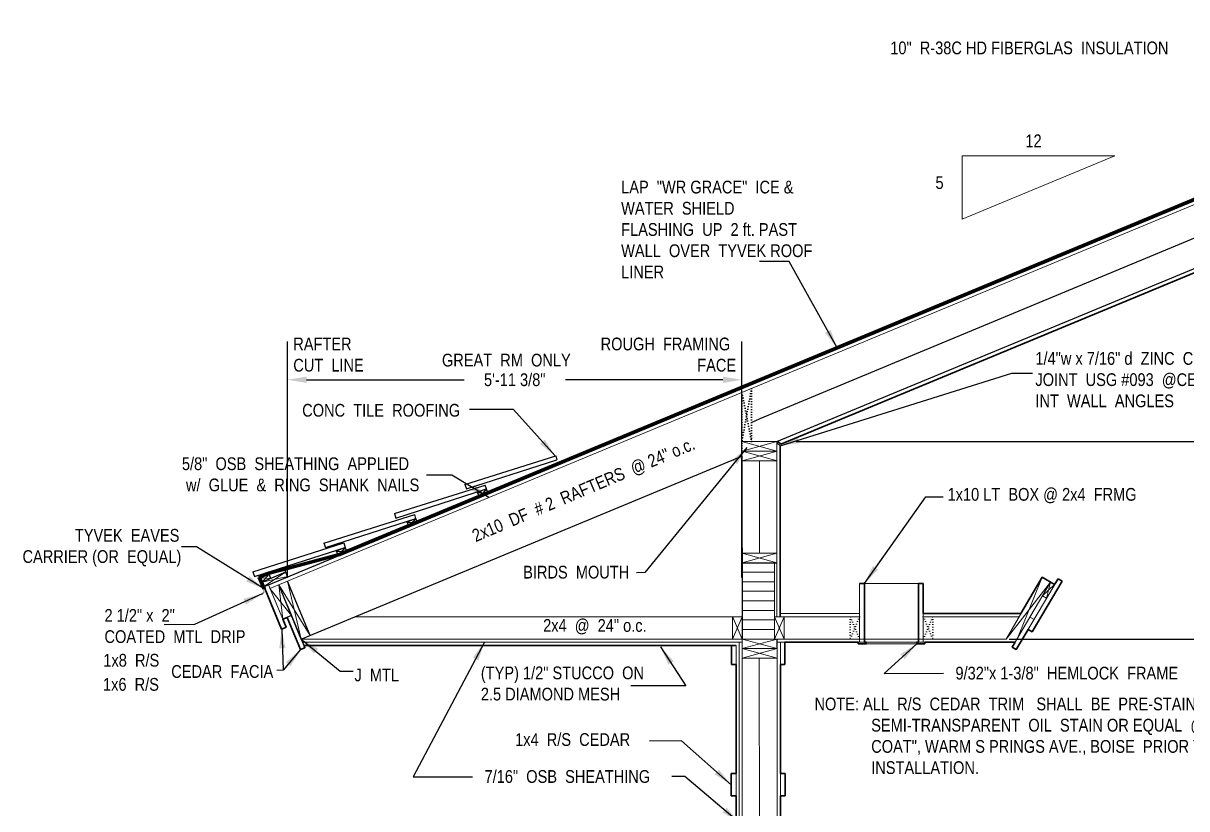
# Model space of a CAD drawing. Extents: x 1662 to 3024, y -14186 to -10515.
# Drawn here: x 1935.7 to 2118.5, y -13957.7 to -13834.3 of the extents above; entities that cross this region are included whole.
import ezdxf

# ---------------------------------------------------------------- set-up
doc = ezdxf.new("R2010")
doc.units = 0
doc.header["$LTSCALE"] = 50
doc.header["$MEASUREMENT"] = 0
doc.linetypes.add('DOT2', pattern=[0.125, 0, -0.125])
for name, color, linetype in [('CONCRETE', 7, 'CONTINUOUS'), ('DECK_FRAMING', 4, 'CONTINUOUS'), ('DRYWALL', 7, 'CONTINUOUS'), ('FINFRAMING', 4, 'CONTINUOUS'), ('FLOOR_FRAMING', 3, 'CONTINUOUS'), ('INSULATION', 30, 'CONTINUOUS'), ('INT TRIM', 43, 'CONTINUOUS'), ('LOWER_TRUSS_DESIGN', 7, 'CONTINUOUS'), ('METAL_ROOFING', 7, 'CONTINUOUS'), ('PAINTER DIM', 3, 'CONTINUOUS'), ('ROOF_FRAMING', 7, 'CONTINUOUS'), ('ROOFING', 7, 'CONTINUOUS'), ('TEXT', 250, 'CONTINUOUS'), ('WALL_FRAMING', 2, 'CONTINUOUS')]:
    doc.layers.add(name, color=color, linetype=linetype)
doc.styles.add('ARCHENT', font='technical.ttf', dxfattribs={"height": 2})
doc.linetypes.add('BATTING', pattern='A,0.0001,-0.1,[134,ltypeshp.shx,S=0.1,R=0,X=-0.1,Y=0],-0.2,[134,ltypeshp.shx,S=0.1,R=180,X=0.1,Y=0],-0.1', length=0.4001)
doc.dimstyles.new('ARCHENTLTD', dxfattribs={"dimtxt": 2, "dimasz": 3, "dimexe": 6, "dimexo": 3, "dimgap": 2, "dimtad": 0, "dimdec": 3, "dimzin": 1, "dimdsep": 46, "dimlunit": 4, "dimtxsty": 'ARCHENT', "dimcen": 2, "dimadec": 0, "dimazin": 0, "dimtfac": 1, "dimtdec": 3, "dimtofl": 0, "dimtmove": 0, "dimatfit": 3, "dimfxl": 1, "dimfrac": 2, "dimtolj": 1, "dimtzin": 0, "dimarcsym": 0})

# ---------------------------------------------------------------- blocks, each defined once
blk = doc.blocks.new('*D169')
at = {"layer": 'PAINTER DIM', "color": 0, "lineweight": -2, "ltscale": 0.25}
for p, q in [((2090.65, -13931.04), (2144.28, -13931.04)), ((2138.28, -13934.04), (2138.28, -13966.35)), ((2138.28, -14013.07), (2138.28, -13980.77)), ((2092.09, -14016.07), (2144.28, -14016.07))]:
    blk.add_line(p, q, dxfattribs=at)
at = {"layer": 'PAINTER DIM', "color": 0, "lineweight": 9, "ltscale": 0.25}
for points in [[(2137.78, -13934.04), (2138.78, -13934.04), (2138.28, -13931.04)], [(2137.78, -14013.07), (2138.78, -14013.07), (2138.28, -14016.07)]]:
    blk.add_solid(points, dxfattribs=at)
at = {"layer": 'PAINTER DIM', "color": 0, "lineweight": 9, "ltscale": 0.25, "insert": (2138.28, -13973.56), "char_height": 2, "attachment_point": 5, "rotation": 90, "style": 'ARCHENT'}
blk.add_mtext('\\A1;7\'-2 1/2"', dxfattribs=at)
blk = doc.blocks.new('*D178')
at = {"layer": 'CONCRETE', "color": 0, "lineweight": -2, "ltscale": 0.25}
for p, q in [((1977.25, -13921.43), (1977.25, -13884.3)), ((2048.65, -13921.37), (2048.65, -13884.3)), ((1980.25, -13890.3), (2005, -13890.3)), ((2045.65, -13890.3), (2020.91, -13890.3))]:
    blk.add_line(p, q, dxfattribs=at)
at = {"layer": 'CONCRETE', "color": 0, "lineweight": 9, "ltscale": 0.25}
for points in [[(1980.25, -13889.8), (1980.25, -13890.8), (1977.25, -13890.3)], [(2045.65, -13889.8), (2045.65, -13890.8), (2048.65, -13890.3)]]:
    blk.add_solid(points, dxfattribs=at)
at = {"layer": 'CONCRETE', "color": 0, "lineweight": 9, "ltscale": 0.25, "insert": (2012.95, -13890.3), "char_height": 2, "attachment_point": 5, "style": 'ARCHENT'}
blk.add_mtext('\\A1;5\'-11 3/8"', dxfattribs=at)
blk = doc.blocks.new('*D183')
at = {"layer": 'PAINTER DIM', "color": 0, "lineweight": -2, "ltscale": 0.25}
for p, q in [((2057.15, -13900.01), (2165.22, -13900.01)), ((2159.22, -13903.01), (2159.22, -13950.67)), ((2159.22, -14013.04), (2159.22, -13965.39)), ((2057.18, -14016.04), (2165.22, -14016.04))]:
    blk.add_line(p, q, dxfattribs=at)
at = {"layer": 'PAINTER DIM', "color": 0, "lineweight": 9, "ltscale": 0.25}
for points in [[(2158.72, -13903.01), (2159.72, -13903.01), (2159.22, -13900.01)], [(2158.72, -14013.04), (2159.72, -14013.04), (2159.22, -14016.04)]]:
    blk.add_solid(points, dxfattribs=at)
at = {"layer": 'PAINTER DIM', "color": 0, "lineweight": 9, "ltscale": 0.25, "insert": (2159.22, -13958.03), "char_height": 2, "attachment_point": 5, "rotation": 90, "style": 'ARCHENT'}
blk.add_mtext('\\A1;9\'-9 1/2"', dxfattribs=at)

msp = doc.modelspace()

# ---------------------------------------------------------------- linework, layer by layer
at = {"layer": 'CONCRETE', "color": 7, "linetype": 'Continuous', "lineweight": 30, "ltscale": 0.125}
for p, q in [((2054.7819, -13900.4263), (2186.4055, -13845.7736)), ((2054.154, -13900.2279), (2054.3403, -13900.0529)), ((2054.654, -13900.6594), (2054.154, -13900.2279)), ((2054.3403, -13900.0529), (2054.7819, -13900.4263)), ((2054.5644, -13900.3286), (2054.5644, -13900.3286)), ((2054.647, -13927.5443), (2054.647, -13900.6534)), ((2067.897, -13922.2947), (2067.147, -13922.2947)), ((2067.897, -13931.5443), (2067.897, -13922.2947)), ((2077.147, -13922.2947), (2076.397, -13922.2947)), ((2076.397, -13922.2947), (2076.397, -13931.5443)), ((2077.147, -13927.0447), (2077.147, -13922.2947)), ((2095.8283, -13921.3349), (2092.4867, -13927.0447)), ((2094.2766, -13929.915), (2098.9663, -13921.9422)), ((2097.7803, -13922.4792), (2095.8283, -13921.3349)), ((2098.3198, -13921.562), (2097.7803, -13922.4792)), ((2098.9663, -13921.9422), (2098.3198, -13921.562)), ((1976.3264, -13929.4822), (1973.6743, -13923.0744)), ((1977.1869, -13927.636), (1976.4911, -13927.9249)), ((1976.4911, -13927.9249), (1977.022, -13929.1916)), ((1979.3079, -13932.7124), (1977.1869, -13927.636)), ((2092.4867, -13927.0447), (2077.147, -13927.0447)), ((1977.022, -13929.1916), (1976.3301, -13929.4807)), ((2091.7617, -13932.7113), (2093.6301, -13929.5348)), ((2093.6301, -13929.5348), (2094.2766, -13929.915)), ((2047.723, -13932.0443), (1979.8299, -13932.0443)), ((1979.8591, -13932.1146), (1979.9893, -13932.4277)), ((2047.0141, -13935.0441), (2047.0132, -13932.0443)), ((2055.4107, -13935.0439), (2055.4098, -13931.5441)), ((2055.4098, -13931.5441), (2066.8969, -13931.5443)), ((2066.8969, -13931.5443), (2066.8969, -13931.7874)), ((2066.8969, -13931.7874), (2068.1469, -13931.7874)), ((2068.1469, -13931.5443), (2067.897, -13931.5443)), ((2068.1469, -13931.7874), (2068.1469, -13931.5443)), ((2076.397, -13931.5443), (2076.1471, -13931.5374)), ((2076.1471, -13931.5374), (2076.1471, -13931.7874)), ((2076.1471, -13931.7874), (2077.3971, -13931.7874)), ((2077.3971, -13931.7874), (2077.3971, -13931.5443)), ((2077.3971, -13931.5443), (2091.5913, -13931.5443)), ((2091.5913, -13931.5443), (2091.1269, -13932.3379)), ((1979.9893, -13932.4277), (1979.3079, -13932.7124)), ((2091.1269, -13932.3379), (2091.7617, -13932.7113)), ((2047.0141, -13935.0441), (2047.723, -13935.0439)), ((2047.7238, -13935.0439), (2047.723, -13952.1857)), ((2054.7019, -13935.0441), (2055.4107, -13935.0439)), ((2047.723, -13955.6857), (2047.723, -14016.1363))]:
    msp.add_line(p, q, dxfattribs=at)
at = {"layer": 'CONCRETE', "color": 3, "lineweight": 9, "ltscale": 0.25}
for p, q in [((2083.2281, -13855.0803), (2083.2281, -13865.0803)), ((2083.2281, -13855.0803), (2107.2281, -13855.0803)), ((2107.2281, -13855.0803), (2083.2281, -13865.0803))]:
    msp.add_line(p, q, dxfattribs=at)
at = {"layer": 'CONCRETE', "color": 7, "linetype": 'Continuous', "lineweight": 20, "ltscale": 0.125}
msp.add_line((2047.723, -13952.1857), (2047.723, -13955.6857), dxfattribs=at)
at = {"layer": 'DECK_FRAMING', "color": 7, "linetype": 'Continuous', "lineweight": 20, "ltscale": 0.5}
for p, q in [((2067.147, -13922.2947), (2067.147, -13931.5443)), ((2067.897, -13922.2947), (2067.897, -13931.5443)), ((2076.397, -13922.2947), (2076.397, -13931.5443)), ((2077.147, -13922.2947), (2077.147, -13931.5443)), ((2095.8283, -13921.3349), (2097.1229, -13922.0925)), ((2097.1229, -13922.0925), (2097.7803, -13922.4792)), ((2098.3198, -13921.562), (2098.9663, -13921.9422)), ((2095.8553, -13924.2474), (2096.5128, -13924.6341)), ((2094.5433, -13927.9824), (2093.8972, -13927.6043)), ((2093.6301, -13929.5348), (2094.2766, -13929.915)), ((2066.8969, -13931.7874), (2066.8969, -13931.5443)), ((2068.1469, -13931.7874), (2066.8969, -13931.7874)), ((2068.1469, -13931.5443), (2067.897, -13931.5443)), ((2068.1469, -13931.5374), (2068.1469, -13931.7874)), ((2076.1471, -13931.5374), (2076.1471, -13931.7874)), ((2076.397, -13931.5443), (2076.1471, -13931.5443)), ((2076.1471, -13931.7874), (2077.3971, -13931.7874)), ((2077.3971, -13931.7874), (2077.3971, -13931.5443))]:
    msp.add_line(p, q, dxfattribs=at)
at = {"layer": 'DECK_FRAMING', "color": 7, "linetype": 'Continuous', "lineweight": 20, "ltscale": 0.125}
for p, q in [((2090.1459, -13931.0443), (2095.8283, -13921.3349)), ((2094.055, -13927.3346), (2097.1229, -13922.0925)), ((2091.1269, -13932.3379), (2094.055, -13927.3346))]:
    msp.add_line(p, q, dxfattribs=at)
at = {"layer": 'DECK_FRAMING', "color": 7, "linetype": 'Continuous', "lineweight": 9, "ltscale": 0.125}
for p, q in [((2097.1229, -13922.0925), (2090.1459, -13931.0443)), ((2091.8839, -13931.0443), (2095.8283, -13921.3349))]:
    msp.add_line(p, q, dxfattribs=at)
at = {"layer": 'DECK_FRAMING', "color": 7, "linetype": 'Continuous', "lineweight": 20, "ltscale": 0.25}
for p, q in [((2098.3198, -13921.562), (2091.7617, -13932.7113)), ((2098.9663, -13921.9422), (2094.2766, -13929.915)), ((2090.1459, -13931.0443), (2054.1459, -13931.0443)), ((2067.147, -13931.5443), (2054.1605, -13931.5443)), ((2081.7521, -13931.5443), (2077.147, -13931.5443)), ((2091.7617, -13932.7113), (2091.1268, -13932.3378))]:
    msp.add_line(p, q, dxfattribs=at)
at = {"layer": 'DECK_FRAMING', "color": 7, "linetype": 'Continuous', "lineweight": 9, "ltscale": 1.5}
for p, q in [((2053.7864, -13931.0443), (2055.2858, -13927.5443)), ((2053.7864, -13927.5443), (2055.2858, -13931.0443))]:
    msp.add_line(p, q, dxfattribs=at)
at = {"layer": 'DECK_FRAMING', "color": 7, "linetype": 'Continuous', "lineweight": 20}
for p, q in [((2067.147, -13927.5443), (2053.7864, -13927.5443)), ((2092.1942, -13927.5443), (2077.147, -13927.5443))]:
    msp.add_line(p, q, dxfattribs=at)
at = {"layer": 'DECK_FRAMING', "color": 7, "linetype": 'Continuous', "lineweight": 20, "ltscale": 1.5}
for p, q in [((2054.647, -13927.0447), (2067.147, -13927.0447)), ((2055.2858, -13927.5443), (2055.2858, -13931.0443)), ((2077.147, -13927.0447), (2082.6475, -13927.0447))]:
    msp.add_line(p, q, dxfattribs=at)
at = {"layer": 'DECK_FRAMING', "color": 7, "linetype": 'DOT2', "lineweight": 9, "ltscale": 0.05}
for p, q in [((2067.147, -13927.5443), (2065.6476, -13931.0443)), ((2067.147, -13931.0443), (2065.6476, -13927.5443)), ((2077.147, -13931.0443), (2078.6464, -13927.5443)), ((2077.147, -13927.5443), (2078.6464, -13931.0443))]:
    msp.add_line(p, q, dxfattribs=at)
at = {"layer": 'DECK_FRAMING', "color": 7, "linetype": 'DOT2', "lineweight": 15, "ltscale": 0.05}
for p, q in [((2065.6476, -13927.5443), (2065.6476, -13931.0443)), ((2078.6464, -13927.5443), (2078.6464, -13931.0443))]:
    msp.add_line(p, q, dxfattribs=at)
at = {"layer": 'DECK_FRAMING', "color": 7, "linetype": 'Continuous', "lineweight": 9, "ltscale": 0.5}
for p, q in [((2067.147, -13931.5443), (2067.897, -13931.5443)), ((2077.147, -13931.5443), (2076.397, -13931.5443))]:
    msp.add_line(p, q, dxfattribs=at)
at = {"layer": 'DRYWALL', "color": 7, "linetype": 'Continuous', "lineweight": 20, "ltscale": 0.5}
msp.add_line((2054.154, -13900.2279), (2054.654, -13900.6594), dxfattribs=at)
at = {"layer": 'DRYWALL', "color": 7, "linetype": 'Continuous', "lineweight": 20, "ltscale": 1.5}
msp.add_line((2054.647, -13927.0447), (2054.647, -13903.85), dxfattribs=at)
at = {"layer": 'FINFRAMING', "color": 7, "linetype": 'Continuous', "lineweight": 9, "ltscale": 0.5}
for p, q in [((2067.147, -13927.0447), (2067.147, -13931.5443)), ((2077.147, -13927.0447), (2077.147, -13931.5443))]:
    msp.add_line(p, q, dxfattribs=at)
at = {"layer": 'FINFRAMING', "color": 7, "linetype": 'Continuous', "lineweight": 30, "ltscale": 0.125}
for p, q in [((2054.7102, -13952.1857), (2054.7019, -13935.0441)), ((2054.6808, -14016.0684), (2054.7102, -13955.6857))]:
    msp.add_line(p, q, dxfattribs=at)
at = {"layer": 'FINFRAMING', "color": 7, "linetype": 'Continuous', "lineweight": 30, "ltscale": 0.25}
for p, q in [((2046.973, -13952.1857), (2046.973, -13955.6857)), ((2046.973, -13952.1857), (2047.723, -13952.1857)), ((2054.7102, -13952.1857), (2055.4602, -13952.1857)), ((2055.4602, -13952.1857), (2055.4602, -13955.6857)), ((2046.973, -13955.6857), (2047.723, -13955.6857)), ((2055.4602, -13955.6857), (2054.7102, -13955.6857))]:
    msp.add_line(p, q, dxfattribs=at)
at = {"layer": 'FLOOR_FRAMING', "color": 7, "linetype": 'Continuous'}
msp.add_line((2048.6614, -13919.0443), (2054.147, -13919.0443), dxfattribs=at)
at = {"layer": 'FLOOR_FRAMING', "color": 7, "linetype": 'Continuous', "lineweight": 9}
for p, q in [((2048.6614, -13920.5443), (2053.7864, -13920.5443)), ((2048.6614, -13922.0443), (2053.7864, -13922.0443)), ((2048.6614, -13923.5443), (2053.7864, -13923.5443)), ((2048.6614, -13925.0443), (2053.7864, -13925.0443)), ((2048.6614, -13926.5443), (2053.7864, -13926.5443)), ((2048.6614, -13928.0443), (2053.7864, -13928.0443)), ((2048.6614, -13929.5443), (2053.7864, -13929.5443))]:
    msp.add_line(p, q, dxfattribs=at)
at = {"layer": 'FLOOR_FRAMING', "color": 7, "linetype": 'Continuous', "lineweight": 20, "ltscale": 1.5}
for p, q in [((2048.6605, -13931.0443), (2048.6605, -13932.5443)), ((2048.6605, -13932.5443), (2048.6605, -13934.0443)), ((2048.6605, -13932.5443), (2054.1605, -13932.5443)), ((2054.1605, -13934.0465), (2054.1605, -13932.5443)), ((2048.6605, -13934.0443), (2054.1605, -13934.0443)), ((2048.6605, -13934.0443), (2048.6605, -14016.0443))]:
    msp.add_line(p, q, dxfattribs=at)
at = {"layer": 'FLOOR_FRAMING', "color": 7, "linetype": 'Continuous', "lineweight": 9, "ltscale": 1.5}
for p, q in [((2054.1605, -13931.0443), (2048.6605, -13932.5443)), ((2048.6605, -13931.0443), (2054.1605, -13932.5443)), ((2048.6605, -13932.5443), (2054.1605, -13934.0443)), ((2054.1605, -13932.5443), (2048.6605, -13934.0443))]:
    msp.add_line(p, q, dxfattribs=at)
at = {"layer": 'FLOOR_FRAMING', "color": 7, "linetype": 'Continuous', "ltscale": 1.5}
msp.add_line((2054.1605, -13932.5443), (2054.1605, -13931.0443), dxfattribs=at)
at = {"layer": 'INSULATION', "linetype": 'BATTING', "ltscale": 0.225}
msp.add_line((2184.3369, -13841.1344), (2051.4878, -13896.4373), dxfattribs=at)
at = {"layer": 'INSULATION', "linetype": 'BATTING', "lineweight": 9, "ltscale": 0.125}
for p, q in [((2051.4134, -13917.5443), (2051.4271, -13903.0119)), ((2051.3804, -13934.0443), (2051.4099, -14013.0925))]:
    msp.add_line(p, q, dxfattribs=at)
at = {"layer": 'INT TRIM', "linetype": 'Continuous', "lineweight": 20, "ltscale": 0.5}
for p, q in [((2067.897, -13922.2947), (2067.147, -13922.2947)), ((2076.397, -13922.2947), (2077.147, -13922.2947)), ((2077.147, -13931.5443), (2076.397, -13931.5443))]:
    msp.add_line(p, q, dxfattribs=at)
at = {"layer": 'INT TRIM', "color": 8, "linetype": 'Continuous', "lineweight": 9, "ltscale": 0.5}
for p, q in [((2076.397, -13922.2947), (2067.897, -13922.2947)), ((2076.1471, -13931.5374), (2068.1469, -13931.5374)), ((2076.1471, -13931.7874), (2068.1469, -13931.7874))]:
    msp.add_line(p, q, dxfattribs=at)
at = {"layer": 'LOWER_TRUSS_DESIGN', "linetype": 'Continuous', "lineweight": 9, "ltscale": 0.5}
for p, q in [((1976.3264, -13929.4822), (1973.5448, -13922.7871)), ((1977.0184, -13929.1931), (1974.2374, -13922.4993))]:
    msp.add_line(p, q, dxfattribs=at)
at = {"layer": 'LOWER_TRUSS_DESIGN', "linetype": 'Continuous', "ltscale": 0.25}
for p, q in [((1973.5455, -13922.7884), (1974.2374, -13922.4993)), ((1977.2054, -13925.7335), (1979.9893, -13932.4277)), ((1977.1869, -13927.636), (1979.3079, -13932.7124)), ((1976.3301, -13929.4807), (1977.022, -13929.1916)), ((1979.3079, -13932.7124), (1979.9893, -13932.4277))]:
    msp.add_line(p, q, dxfattribs=at)
at = {"layer": 'METAL_ROOFING', "linetype": 'Continuous', "ltscale": 0.125}
for p, q in [((2005.1278, -13906.748), (2019.3963, -13902.247)), ((2005.3534, -13907.4632), (2019.5909, -13902.864)), ((2019.3963, -13902.247), (2019.5909, -13902.864)), ((1994.0408, -13911.3391), (2008.3093, -13906.8382)), ((1994.2664, -13912.0544), (2008.5039, -13907.4551)), ((2005.1278, -13906.748), (2005.3534, -13907.4632)), ((1982.9668, -13915.9615), (1997.2353, -13911.4606)), ((1994.0408, -13911.3391), (1994.2664, -13912.0544)), ((1983.1924, -13916.6768), (1997.4299, -13912.0775)), ((1971.8149, -13920.4942), (1986.1012, -13915.9225)), ((1972.0434, -13921.2085), (1986.3298, -13916.6368)), ((1982.9668, -13915.9615), (1983.1924, -13916.6768)), ((1986.1012, -13915.9225), (1986.3298, -13916.6368)), ((1971.8149, -13920.4942), (1972.0434, -13921.2085)), ((1974.3546, -13920.8262), (1972.9707, -13921.4012)), ((1974.6437, -13921.5182), (1974.3559, -13920.8256)), ((1973.2518, -13922.0777), (1972.9707, -13921.4012)), ((1973.5383, -13922.7708), (1973.2572, -13922.0943))]:
    msp.add_line(p, q, dxfattribs=at)
at = {"layer": 'METAL_ROOFING'}
for p, q in [((2008.5039, -13907.4551), (2008.3093, -13906.8382)), ((1997.4299, -13912.0775), (1997.2353, -13911.4606)), ((1977.229, -13921.2287), (1976.8021, -13920.1896))]:
    msp.add_line(p, q, dxfattribs=at)
at = {"layer": 'METAL_ROOFING', "linetype": 'Continuous', "lineweight": 70, "ltscale": 0.125}
for p in [(1974.3066, -13920.7107), (1973.5681, -13923.1645)]:
    msp.add_line(p, (1972.8073, -13921.3338), dxfattribs=at)
at = {"layer": 'METAL_ROOFING', "linetype": 'Continuous', "lineweight": 9, "ltscale": 0.125}
for p, q in [((1974.3559, -13920.8256), (1973.2572, -13922.0943)), ((1972.9707, -13921.4012), (1974.6437, -13921.5182))]:
    msp.add_line(p, q, dxfattribs=at)
at = {"layer": 'ROOF_FRAMING', "linetype": 'Continuous', "ltscale": 1.5}
for p, q in [((1974.2371, -13922.4995), (2186.4055, -13834.4086)), ((2054.147, -13900.0138), (2186.4055, -13845.101)), ((1987.8391, -13927.5443), (2048.6546, -13902.2942)), ((1979.4133, -13931.0426), (1987.8391, -13927.5443))]:
    msp.add_line(p, q, dxfattribs=at)
at = {"layer": 'ROOF_FRAMING', "color": 7, "linetype": 'Continuous', "lineweight": 20, "ltscale": 1.5}
for p, q in [((1974.4769, -13923.0766), (2186.4055, -13835.0854)), ((2048.6398, -13900.0134), (2054.1484, -13900.0134)), ((2054.147, -13900.0138), (2054.147, -13927.5443)), ((2048.6619, -13901.5134), (2054.1484, -13901.5134)), ((2048.6839, -13903.0119), (2054.1704, -13903.0119))]:
    msp.add_line(p, q, dxfattribs=at)
at = {"layer": 'ROOF_FRAMING', "linetype": 'Continuous', "lineweight": 70, "ltscale": 1.5}
msp.add_line((1985.3935, -13917.7321), (2186.4055, -13834.2733), dxfattribs=at)
at = {"layer": 'ROOF_FRAMING', "linetype": 'DOT2', "ltscale": 0.05}
for p, q in [((2050.1614, -13891.6568), (2048.6398, -13900.0134)), ((2050.1614, -13891.6568), (2050.1614, -13900.0134)), ((2048.6365, -13902.3017), (2048.6452, -13892.2771)), ((2050.1614, -13900.0134), (2048.6605, -13892.28))]:
    msp.add_line(p, q, dxfattribs=at)
at = {"layer": 'ROOF_FRAMING', "linetype": 'Continuous', "lineweight": 9, "ltscale": 0.125}
for p, q in [((2048.6398, -13900.0134), (2054.1484, -13901.5134)), ((2048.6619, -13901.5134), (2054.1484, -13900.0134)), ((2048.6617, -13901.5119), (2054.1704, -13903.0119)), ((2048.6839, -13903.0119), (2054.1704, -13901.5119)), ((1976.9509, -13920.5595), (1973.5437, -13922.7875)), ((1973.2572, -13922.0943), (1977.229, -13921.2287)), ((1980.7956, -13930.4687), (1975.8633, -13922.501)), ((1975.8633, -13922.501), (1976.4911, -13927.9249)), ((1977.2487, -13921.9258), (1979.4103, -13931.0439)), ((1977.8801, -13927.3482), (1974.478, -13923.0762))]:
    msp.add_line(p, q, dxfattribs=at)
at = {"layer": 'ROOF_FRAMING', "linetype": 'Continuous', "ltscale": 0.125}
for p, q in [((2008.5039, -13907.4551), (2007.1188, -13908.0307)), ((2007.3998, -13908.7071), (2007.1188, -13908.0307)), ((2007.1188, -13908.0307), (2008.7917, -13908.1477)), ((2008.5039, -13907.4551), (2007.4052, -13908.7238)), ((2008.7917, -13908.1477), (2008.5039, -13907.4551)), ((1997.4299, -13912.0775), (1996.0448, -13912.6531)), ((1996.3259, -13913.3296), (1996.0448, -13912.6531)), ((1996.0448, -13912.6531), (1997.7177, -13912.7701)), ((1997.4299, -13912.0775), (1996.3313, -13913.3463)), ((1997.7177, -13912.7701), (1997.4299, -13912.0775)), ((1986.3298, -13916.6368), (1984.9446, -13917.2124)), ((1985.2257, -13917.8889), (1984.9446, -13917.2124)), ((1984.9446, -13917.2124), (1986.6176, -13917.3294)), ((1986.3298, -13916.6368), (1985.2311, -13917.9056)), ((1986.6176, -13917.3294), (1986.3298, -13916.6368)), ((1976.9509, -13920.5595), (1973.2572, -13922.0943)), ((1979.4103, -13931.0439), (1975.8633, -13922.501)), ((1980.7956, -13930.4687), (1977.2487, -13921.9258)), ((1977.8801, -13927.3482), (1976.4911, -13927.9249))]:
    msp.add_line(p, q, dxfattribs=at)
at = {"layer": 'ROOF_FRAMING', "lineweight": 70, "ltscale": 0.125}
for p, q in [((1976.7694, -13920.069), (1985.3935, -13917.7321)), ((1974.3066, -13920.7107), (1976.7694, -13920.069))]:
    msp.add_line(p, q, dxfattribs=at)
at = {"layer": 'ROOF_FRAMING', "ltscale": 0.125}
msp.add_line((1976.8021, -13920.1896), (1985.2311, -13917.9056), dxfattribs=at)
at = {"layer": 'ROOF_FRAMING', "linetype": 'Continuous', "lineweight": 9}
for p, q in [((2054.1469, -13919.0443), (2048.6614, -13917.5443)), ((2048.6614, -13919.0443), (2054.1469, -13917.5443))]:
    msp.add_line(p, q, dxfattribs=at)
at = {"layer": 'ROOF_FRAMING', "color": 7, "linetype": 'Continuous', "lineweight": 20, "ltscale": 0.5}
for p, q in [((2054.147, -13917.5443), (2048.6614, -13917.5443)), ((2048.6605, -13927.5443), (1987.8391, -13927.5443)), ((2047.1608, -13927.5137), (2047.1608, -13931.0443))]:
    msp.add_line(p, q, dxfattribs=at)
at = {"layer": 'ROOF_FRAMING', "color": 7, "linetype": 'Continuous', "lineweight": 9, "ltscale": 0.5}
for p, q in [((2097.7803, -13922.4792), (2095.8553, -13924.2474)), ((2097.1229, -13922.0925), (2096.5128, -13924.6341))]:
    msp.add_line(p, q, dxfattribs=at)
at = {"layer": 'ROOF_FRAMING', "linetype": 'Continuous', "lineweight": 9, "ltscale": 0.5}
for p, q in [((2047.1608, -13927.5137), (2048.6605, -13931.0443)), ((2047.1608, -13931.0443), (2048.6605, -13927.5443))]:
    msp.add_line(p, q, dxfattribs=at)
at = {"layer": 'ROOF_FRAMING', "color": 7, "linetype": 'Continuous', "lineweight": 20}
for p, q in [((2048.6605, -13931.0443), (1979.414, -13931.0443)), ((2048.6605, -13931.5443), (1979.622, -13931.5443)), ((2054.147, -13931.0443), (2048.6614, -13931.0443))]:
    msp.add_line(p, q, dxfattribs=at)
at = {"layer": 'ROOF_FRAMING', "linetype": 'Continuous', "lineweight": 20, "ltscale": 0.5}
msp.add_line((2054.1605, -13934.0443), (2054.1817, -14016.0443), dxfattribs=at)
at = {"layer": 'ROOFING', "linetype": 'Continuous', "ltscale": 0.125, "const_width": 0.0625}
msp.add_lwpolyline([(1974.4463, -13920.4396), (1972.5958, -13921.2079), (1973.5545, -13923.5167), (1973.2656, -13923.9248), (1973.3608, -13924.0058), (1973.6409, -13923.5916)], dxfattribs=at)
at = {"layer": 'TEXT', "linetype": 'Continuous', "lineweight": -3, "ltscale": 0.125}
msp.add_line((2051.4878, -13896.4373), (2050.1077, -13897.0597), dxfattribs=at)
at = {"layer": 'TEXT', "color": 7, "linetype": 'Continuous', "lineweight": -3, "ltscale": 0.125}
msp.add_line((2048.6399, -13902.3003), (2048.6614, -13931.0443), dxfattribs=at)
at = {"layer": 'TEXT', "color": 7, "linetype": 'Continuous', "lineweight": 20, "ltscale": 0.125}
msp.add_line((2054.7019, -13935.0441), (2054.7021, -13931.5441), dxfattribs=at)
at = {"layer": 'WALL_FRAMING', "color": 7, "linetype": 'Continuous', "lineweight": 20, "ltscale": 0.125}
for p, q in [((2053.7864, -13919.0443), (2053.7864, -13931.0443)), ((2054.7102, -13952.1857), (2054.7102, -13955.6857))]:
    msp.add_line(p, q, dxfattribs=at)
at = {"layer": 'WALL_FRAMING', "color": 7, "linetype": 'Continuous', "lineweight": 20, "ltscale": 0.14}
msp.add_line((2047.723, -13932.0443), (2047.723, -14016.8184), dxfattribs=at)
at = {"layer": 'WALL_FRAMING', "color": 7, "linetype": 'Continuous', "lineweight": 9, "ltscale": 0.14}
msp.add_line((2048.223, -13931.5443), (2048.223, -14016.8184), dxfattribs=at)

# ---------------------------------------------------------------- texts
at = {"layer": 'FINFRAMING', "color": 7, "linetype": 'Continuous', "lineweight": 9, "ltscale": 0.25, "insert": (2060.046, -13940.2482), "char_height": 2, "width": 104.5625, "attachment_point": 1, "style": 'ARCHENT'}
msp.add_mtext('NOTE: ALL  R/S  CEDAR  TRIM   SHALL  BE  PRE-STAINED w/\\P              SEMI-TRANSPARENT  OIL  STAIN OR EQUAL  @ "PRE-\\P              COAT", WARM S PRINGS AVE., BOISE  PRIOR TO \\P              INSTALLATION.', dxfattribs=at)
at = {"layer": 'TEXT', "color": 7, "linetype": 'Continuous', "lineweight": 9, "ltscale": 0.125, "char_height": 2, "attachment_point": 1, "style": 'ARCHENT'}
for s, insert in [('10"  R-38C HD FIBERGLAS  INSULATION', (2071.9563, -13837.1434)), ('CONC  TILE  ROOFING', (1979.5551, -13894.0933)), ('5/8"  OSB  SHEATHING  APPLIED\\P w/  GLUE  &  RING  SHANK  NAILS', (1960.654, -13902.493)), ('\\pi-17.854;TYVEK  EAVES\\P\\pi-26.08;CARRIER (OR  EQUAL)', (1961.6908, -13913.7451)), ('\\pi-17.34;BIRDS  MOUTH', (2031.6147, -13919.5308)), ('2 1/2" x  2" \\PCOATED  MTL  DRIP', (1948.4885, -13926.3269)), ('1x8  R/S', (1948.3086, -13933.3793)), ('CEDAR  FACIA', (1958.9759, -13935.1449)), ('(TYP) 1/2" STUCCO  ON  \\P2.5 DIAMOND MESH', (2007.6263, -13935.3639)), ('9/32"x 1-3/8"  HEMLOCK  FRAME', (2082.2011, -13935.3988)), ('1x6  R/S', (1948.2569, -13937.1646)), ('1x4  R/S  CEDAR', (2013.0089, -13945.8364)), ('7/16"  OSB  SHEATHING', (2008.2086, -13951.6455))]:
    msp.add_mtext(s, dxfattribs=dict(at, insert=insert))
for s, insert, width in [('12', (2093.1924, -13851.7521), 4.165061), ('LAP  "WR GRACE"  ICE &\\PWATER  SHIELD\\PFLASHING  UP  2 ft. PAST   WALL  OVER  TYVEK ROOF LINER', (2029.6695, -13859.0144), 30.4375), ('5', (2079.0631, -13858.3143), 4.165061), ('1x10 LT  BOX @ 2x4  FRMG', (2080.9589, -13907.3062), 51.5625), ('2x4  @  24" o.c.', (2017.4127, -13927.9071), 24), ('J  MTL', (1987.7691, -13935.6835), 9.5)]:
    msp.add_mtext(s, dxfattribs=dict(at, insert=insert, width=width))
at = {"layer": 'TEXT', "color": 3, "linetype": 'Continuous', "lineweight": 9, "ltscale": 0.125, "char_height": 2, "attachment_point": 1, "style": 'ARCHENT'}
for s, insert in [('RAFTER\\PCUT  LINE', (1978.1522, -13883.6737)), ('\\pi-21.498;ROUGH  FRAMING\\P\\pi-6.3185;FACE', (2047.9432, -13883.6737)), ('GREAT  RM  ONLY', (2001.511, -13886.2102))]:
    msp.add_mtext(s, dxfattribs=dict(at, insert=insert))
at = {"layer": 'TEXT', "color": 7, "linetype": 'Continuous', "lineweight": 9, "ltscale": 0.5, "insert": (2094.7618, -13885.9445), "char_height": 2, "width": 57, "attachment_point": 1, "style": 'ARCHENT'}
msp.add_mtext('1/4"w x 7/16" d  ZINC  CONTROL\\PJOINT  USG #093  @CEILG  &\\PINT  WALL  ANGLES', dxfattribs=at)
at = {"layer": 'TEXT', "color": 7, "linetype": 'Continuous', "lineweight": 9, "ltscale": 0.125, "insert": (2006.0244, -13913.9943), "char_height": 2, "attachment_point": 1, "rotation": 23, "style": 'ARCHENT'}
msp.add_mtext('2x10  DF  # 2  RAFTERS  @ 24" o.c.', dxfattribs=at)

# ---------------------------------------------------------------- dimensions: what is measured, and where the dimension line sits
at = {"layer": 'CONCRETE', "color": 3, "lineweight": 9, "ltscale": 0.25}
dim = msp.add_linear_dim(base=(2048.6546, -13890.3001), p1=(1977.2487, -13921.9258), p2=(2048.6546, -13921.8724), dimstyle='ARCHENTLTD', override={"dimexo": 0.5}, dxfattribs=at)
dim.commit()
dim.dimension.update_dxf_attribs({"geometry": '*D178', "text_midpoint": (2012.9516, -13890.3001)})
at = {"layer": 'PAINTER DIM', "color": 3, "lineweight": 9, "ltscale": 0.25}
dim = msp.add_linear_dim(base=(2159.2238, -14016.0443), p1=(2054.147, -13900.0138), p2=(2054.1817, -14016.0443), angle=90, text='9\'-9 1/2"', dimstyle='ARCHENTLTD', dxfattribs=at)
dim.commit()
dim.dimension.update_dxf_attribs({"geometry": '*D183', "text_midpoint": (2159.2238, -13958.029)})
dim = msp.add_linear_dim(base=(2138.2788, -14016.0684), p1=(2090.1459, -13931.0443), p2=(2091.5913, -14016.0684), angle=90, text='7\'-2 1/2"', dimstyle='ARCHENTLTD', override={"dimexo": 0.5}, dxfattribs=at)
dim.commit()
dim.dimension.update_dxf_attribs({"geometry": '*D169', "text_midpoint": (2138.2788, -13973.5564)})

# ---------------------------------------------------------------- leaders
at = {"layer": 'ROOF_FRAMING', "linetype": 'Continuous', "lineweight": 9, "ltscale": 0.125}
msp.add_leader([(1973.5681, -13923.1645), (1962.9432, -13916.5739), (1960.5825, -13916.5739)], dimstyle='ARCHENTLTD', override={"dimgap": 2, "dimtad": 0}, dxfattribs=at)
at = {"layer": 'TEXT', "color": 7, "linetype": 'Continuous', "lineweight": 9, "ltscale": 0.125}
for points in [[(2063.6142, -13885.3034), (2056.0575, -13871.7078), (2051.418, -13871.7078)], [(2019.3089, -13902.2746), (2012.7417, -13894.9719), (2005.8235, -13894.9719)], [(2049.4087, -13900.9369), (2033.3664, -13920.5991), (2032.0728, -13920.6139)], [(2008.8992, -13908.7847), (2003.0893, -13905.271), (1999.099, -13905.271)], [(2067.897, -13922.2947), (2077.5653, -13908.67), (2080.2626, -13908.67)], [(1973.2656, -13923.9248), (1962.6279, -13928.7653), (1957.8769, -13928.8362)], [(1976.3301, -13929.4807), (1976.5597, -13935.9122), (1975.5877, -13936.0005)], [(1979.414, -13931.0443), (1985.5024, -13936.088), (1987.5667, -13936.088)], [(2008.1973, -13931.5356), (1997.0019, -13952.6947), (2006.3079, -13952.6739)], [(2076.1273, -13931.784), (2070.9944, -13936.448), (2080.3005, -13936.4272)], [(1979.3079, -13932.7124), (1976.5597, -13935.9122), (1975.5877, -13936.0005)], [(2035.8652, -13932.2742), (2039.8292, -13938.3705), (2031.2171, -13938.3705)], [(2046.9559, -13953.9357), (2039.1654, -13947.0409), (2034.1228, -13947.1044)], [(2048.2138, -13959.8515), (2039.6666, -13952.6392), (2037.6223, -13952.6392)]]:
    msp.add_leader(points, dimstyle='ARCHENTLTD', override={"dimgap": 2, "dimtad": 0}, dxfattribs=at)
at = {"layer": 'TEXT', "color": 7, "linetype": 'Continuous', "lineweight": 9, "ltscale": 0.5}
msp.add_leader([(2054.654, -13900.6594), (2091.0702, -13889.2756), (2094.3086, -13889.2756)], dimstyle='ARCHENTLTD', override={"dimgap": 2, "dimtad": 0}, dxfattribs=at)

doc.saveas('drawing.dxf')
